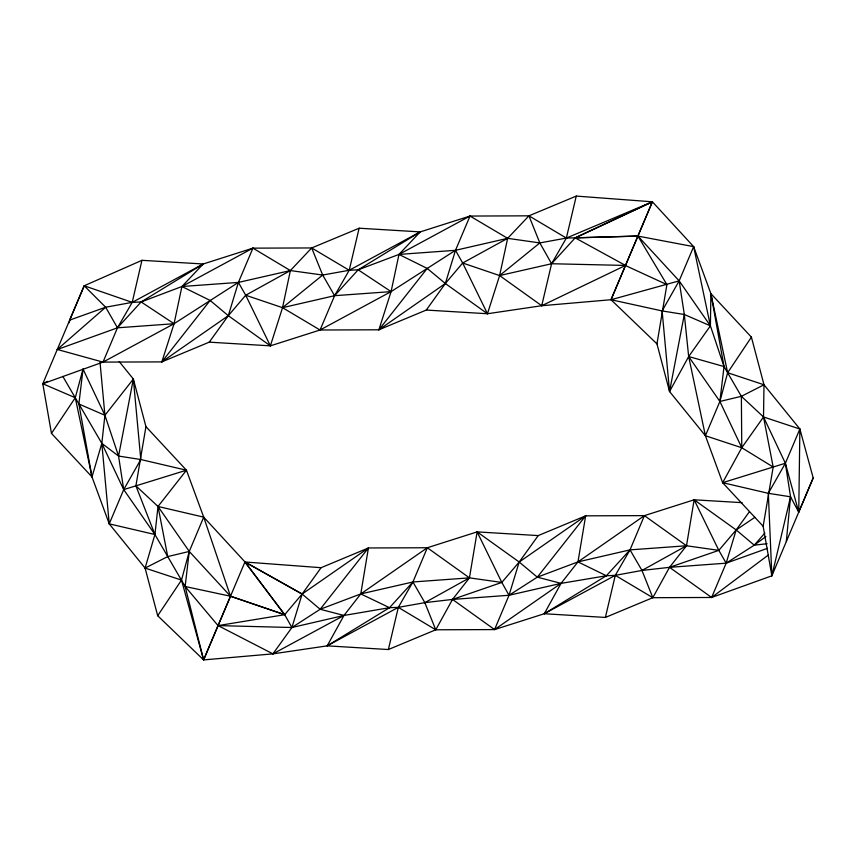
<?xml version="1.0" encoding="UTF-8"?>
<svg xmlns="http://www.w3.org/2000/svg" width="856" height="856" viewBox="0 0 856 856"><rect width="100%" height="100%" fill="white"/><g stroke="black" fill="none" stroke-linecap="round" stroke-linejoin="round"><path stroke-width="1.28" d="M767.522 548.311L726.156 563.173L669.531 567.335L641.979 570.449L615.293 575.35L544.266 613.741L494.575 629.577L435.747 629.791L388.367 649.533L327.174 645.852L272.925 653.866L203.6 659.912L157.686 615.721L145.092 568.074L109.236 523.861L91.999 476.92L51.467 433.393L42.8 383.755L103.009 362.109L117.465 327.816L132.22 302.371L203.214 263.99L252.937 248.144L311.691 247.951L349.216 270.271L358.183 269.811L398.982 254.425L455.499 250.305L507.651 238.343L539.826 242.922L566.362 238.075L637.902 236.085L693.649 246.646L710.887 293.629L751.408 337.146L764.001 384.783L799.879 429.017L798.744 512.166L790.537 496.801L785.369 463.257L763.509 416.979L741.371 396.317L724.026 366.55L710.405 325.836L693.649 246.646L652.4 201.802L576.259 196.088L528.933 215.83L470.019 216.054L420.21 231.901L349.216 270.271L322.68 275.044L290.377 270.56L238.396 282.416L181.921 286.514L141.133 301.943L132.22 302.371L105.663 307.218L69.7 320.101L69.293 322.733M751.408 337.146L727.632 372.735L764.001 384.783L763.509 416.979L799.879 429.017L785.369 463.257L773.182 467.023L741.767 447.742L705.408 435.736L719.885 401.464L727.632 372.735L710.887 293.629L710.405 325.836L688.673 356.545L669.553 391.524L705.408 435.736L722.646 482.688L763.156 526.269L771.855 575.821L711.636 597.477L652.807 597.691L605.385 617.433L544.266 613.741L561.055 583.375L577.971 561.889L644.418 515.633L694.141 499.797L742.088 502.665M799.879 429.017L813.2 477.969L798.744 512.166L785.369 463.257L768.335 493.313L771.855 575.821L786.322 541.559L790.537 496.801L768.335 493.313L722.646 482.688L741.767 447.742L763.509 416.979L773.182 467.023L763.156 526.269M145.948 426.663L135.901 485.844L158.007 506.463L203.707 517.142L244.977 561.943L203.6 659.912L185.131 586.499L189.262 551.435L203.707 517.142L186.448 470.212L145.948 426.663L133.354 379.026L119.177 361.532M100.045 362.484L104.924 415.288L101.821 443.355L91.999 476.92L78.88 404L83.032 369.086L104.924 415.288L118.567 456.055L123.713 489.6L154.925 534.508L185.131 586.499L218.034 625.608L203.621 659.89L181.493 580.101L189.262 551.435L158.007 506.463L186.448 470.212L140.801 459.533L118.567 456.055L101.821 443.355L62.841 376.447M710.887 293.629L724.026 366.55L719.885 401.464L741.767 447.742L741.371 396.317L764.001 384.783M693.649 246.646L679.161 280.864L684.318 314.494L669.553 391.524L656.959 343.877L666.899 284.599L637.913 236.074L652.4 201.802L566.362 238.075L551.585 263.734L541.72 305.72L487.471 313.745L426.277 310.054L378.887 329.795L320.058 330.009L270.378 345.845L209.26 342.154L161.838 361.895L103.009 362.109L57.277 349.473L42.8 383.755L75.275 397.73L91.999 476.92M767.094 543.721L754.264 545.165L736.181 529.939L694.141 499.797L686.501 545.764L669.531 567.335L652.807 597.691L615.293 575.35L606.369 575.756L561.055 583.375L509.02 595.273L452.514 599.425L424.833 602.645L398.318 607.364L389.523 607.685L343.984 615.464L291.917 627.512L218.087 625.608L272.925 653.866L343.984 615.464L360.772 593.925L427.337 547.744L477.134 531.886L538.221 535.589L585.654 515.836L644.418 515.633L686.501 545.764L718.826 550.365L726.156 563.173L711.636 597.477L669.531 567.335L718.826 550.365L736.181 529.939L749.257 511.942M494.575 629.577L561.055 583.375L537.322 577.169L519.196 562.028L477.134 531.886L469.441 577.864L452.514 599.425L494.575 629.577L509.02 595.273L501.809 582.433L469.441 577.864L427.337 547.744L368.422 547.968L360.772 593.925L320.176 609.269L291.917 627.512L272.925 653.866M320.176 609.269L368.422 547.968L321.086 567.699L302.125 594.043L291.917 627.512L284.684 614.694L244.977 561.953L302.125 594.043L320.176 609.269L343.984 615.464L327.174 645.852L398.318 607.364L435.747 629.791L452.514 599.425L501.809 582.433L519.196 562.028L585.654 515.836L577.971 561.889L537.322 577.169L509.02 595.273L519.196 562.028L538.221 535.589M118.567 456.055L133.354 379.026L104.924 415.288L78.88 404M252.937 248.144L181.921 286.514L203.214 263.99L141.946 260.32L132.22 302.371L84.209 285.776L57.256 349.526L117.465 327.816L174.057 323.718L238.396 282.416L252.937 248.144L290.377 270.56L282.534 307.679L270.378 345.845L228.306 315.693L210.127 300.445L181.921 286.514L174.057 323.718L161.838 361.895L228.306 315.693L245.704 295.234L290.377 270.56L311.691 247.951L359.135 228.21L420.21 231.901L398.982 254.425L391.085 291.618L378.887 329.795L445.345 283.518L462.668 263.006L507.651 238.343L528.933 215.83L566.362 238.075L576.259 196.088M359.135 228.21L349.216 270.271L334.6 295.695L320.058 330.009L282.534 307.679L245.704 295.234L238.396 282.416L228.306 315.693L209.26 342.154M605.385 617.433L615.293 575.35L630.016 549.873L644.418 515.633M388.367 649.533L398.318 607.364L412.924 581.973L427.337 547.744M771.855 575.821L790.537 496.801M83.032 369.086L75.275 397.73L51.467 433.393M145.092 568.074L154.925 534.508L158.007 506.463L167.722 556.582L145.092 568.074L181.493 580.101L157.686 615.721M487.471 313.745L499.615 275.568L507.651 238.343L470.019 216.054L398.982 254.425L427.208 268.431L445.345 283.518L487.471 313.745L462.668 263.006L455.499 250.305L470.019 216.054M656.959 343.877L611.024 299.718L637.913 236.074L679.161 280.864L710.405 325.836L684.318 314.494L662.116 310.931L611.024 299.718L541.72 305.72L499.615 275.568L462.668 263.006M69.689 320.101L84.134 285.883M109.236 523.861L101.821 443.355L123.713 489.6L135.901 485.844L154.925 534.508L109.236 523.861L123.713 489.6L140.801 459.533L133.354 379.026M528.933 215.83L539.826 242.922L499.615 275.568L551.585 263.734L575.168 237.872L652.368 201.834L611.013 299.739L679.161 280.864L662.116 310.931L669.553 391.524M786.322 541.559L813.2 477.883M218.034 625.608L230.499 596.225L203.707 517.142M426.277 310.054L445.345 283.518L455.499 250.305L391.085 291.618L320.058 330.009M161.838 361.895L210.127 300.445M378.887 329.795L427.208 268.431M537.322 577.169L585.654 515.836M218.087 625.608L284.684 614.694L302.125 594.043L368.422 547.968M754.885 517.302L736.181 529.939L726.156 563.173L754.264 545.165L764.825 533.117M420.21 231.901L358.183 269.811L334.6 295.695L282.534 307.679L322.68 275.044L311.691 247.951M327.174 645.852L389.523 607.685L412.924 581.973L469.441 577.864L424.833 602.645L435.747 629.791M203.214 263.99L141.133 301.943L117.465 327.816L105.663 307.218L84.209 285.776L141.946 260.32M544.266 613.741L606.369 575.756L630.016 549.873L686.501 545.764L641.979 570.449L652.807 597.691M57.277 349.473L105.663 307.218M711.636 597.477L768.185 555.148M754.264 545.165L765.906 536.53M103.009 362.109L174.057 323.718L141.133 301.943M42.8 383.755L47.487 381.369M541.72 305.72L625.501 265.446L575.168 237.872L652.39 201.791M135.901 485.844L186.448 470.212M722.646 482.688L773.182 467.023M741.371 396.317L719.885 401.464L688.673 356.545L684.318 314.494M167.722 556.582L189.262 551.435L230.499 596.225L284.684 614.694L244.955 561.996L321.086 567.699M575.168 237.872L637.923 236.042M625.501 265.446L551.585 263.734L539.826 242.922M185.131 586.499L230.499 596.225L284.684 614.694M724.026 366.55L688.673 356.545L705.408 435.736M625.511 265.563L666.899 284.599M389.523 607.685L360.772 593.925L412.924 581.973L424.833 602.645M606.369 575.756L577.971 561.889L630.016 549.873L641.979 570.449M244.955 561.996L302.125 594.043M358.183 269.811L391.085 291.618L334.6 295.695L322.68 275.044M694.141 499.797L718.826 550.365M477.134 531.886L501.809 582.433M245.704 295.234L270.378 345.845"/></g></svg>
